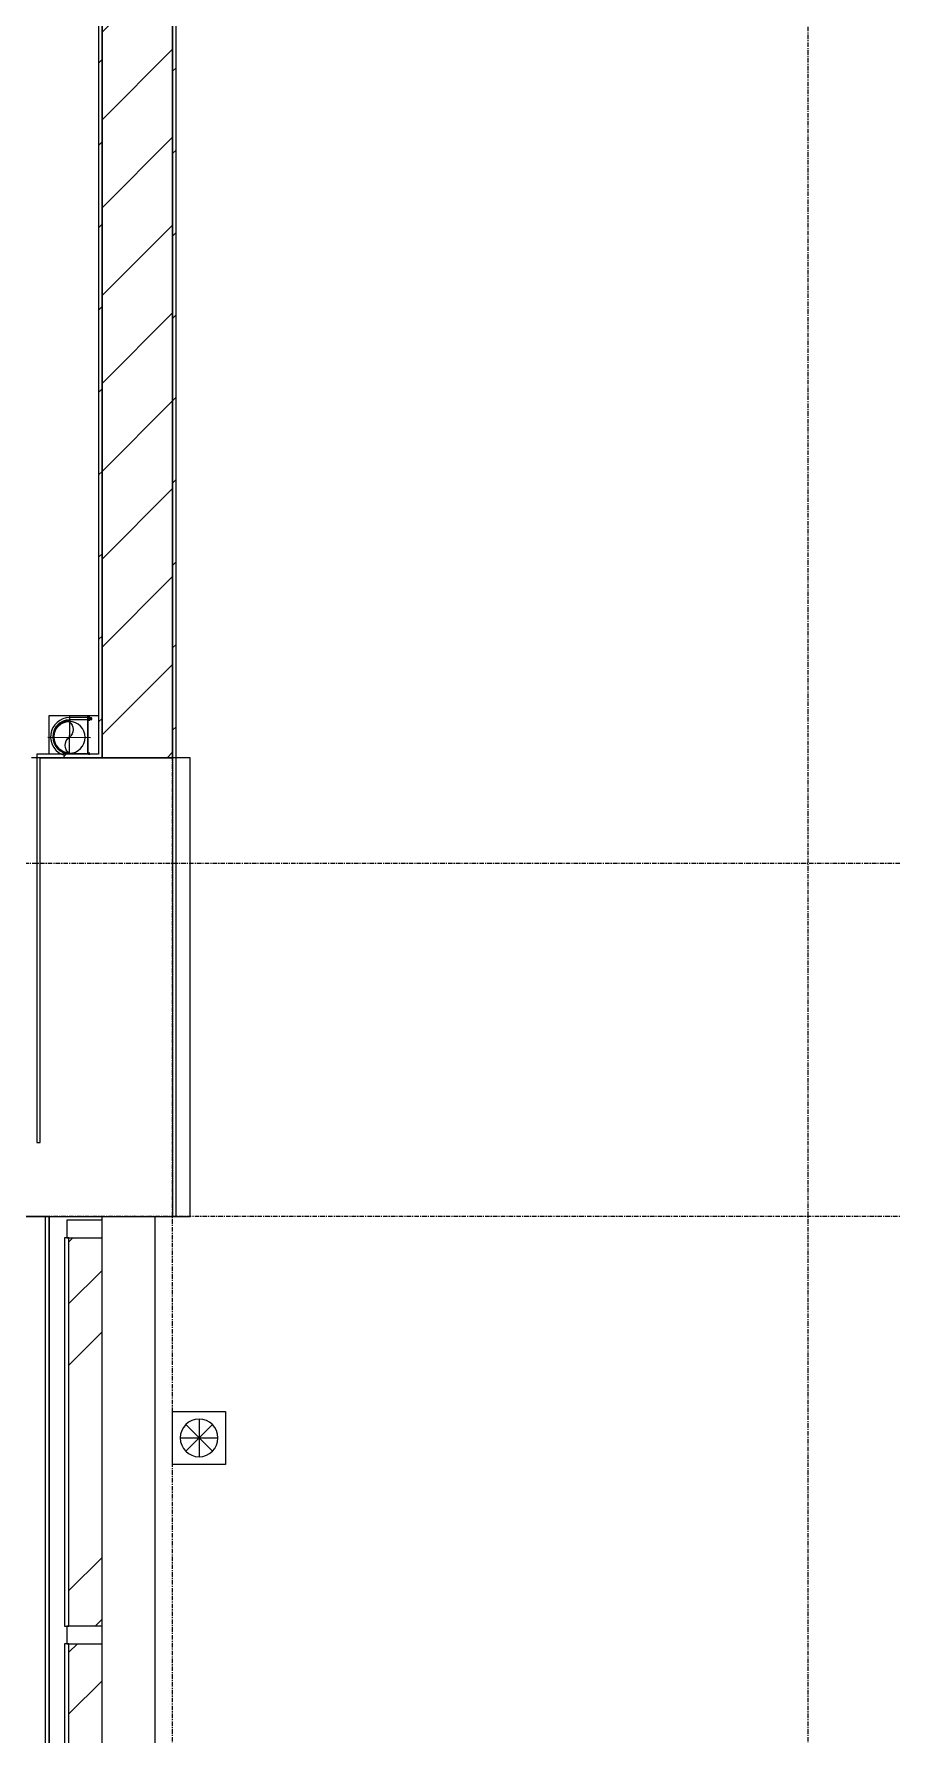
# Model space of a CAD drawing. Header units: millimetres. Extents: x 5357 to 201988, y -16345 to 109895.
# Drawn here: x 116060 to 118492, y 23068 to 27887 of the extents above; entities that cross this region are included whole.
import ezdxf

# ---------------------------------------------------------------- set-up
doc = ezdxf.new("R2010")
doc.units = ezdxf.units.MM
doc.linetypes.add('Grid Line', pattern=[22.225, 12.7, -3.175, 3.175, -3.175])
doc.linetypes.add('IMPORT-CENTER _3_', pattern=[10.16, 6.35, -1.27, 1.27, -1.27])
for name, color, linetype, lineweight in [('0-1', 7, 'Continuous', 5), ('A-CLNG', 13, 'Continuous', 9), ('A-DETL-GENF-6', 1, 'Continuous', 9), ('A-DETL-THIN', 151, 'Continuous', 9), ('A-FLOR', 192, 'Continuous', 9), ('A-GLAZ-CURT', 52, 'Continuous', 9), ('A-GLAZ-CWMG', 51, 'Continuous', 9), ('A-GLAZ-CWMG-1', 51, 'Continuous', 18), ('A-WALL', 113, 'Continuous', 9), ('A-WALL-4', 113, 'Continuous', 18), ('A-WALL-PATT-2', 53, 'Continuous', 9), ('A-WALL-PATT-3', 111, 'Continuous', 9), ('G-IMPT', 8, 'Continuous', 9), ('G-IMPT-2', 8, 'IMPORT-CENTER _3_', 9), ('I-WALL-1', 9, 'Continuous', 18), ('I-WALL-3', 2, 'Continuous', 18), ('L-SITE-WALL-1', 10, 'Continuous', 9), ('M-EQPM', 50, 'Continuous', 9), ('S-COLS-2', 9, 'Continuous', 18), ('S-GRID-1', 1, 'Grid Line', 9)]:
    doc.layers.add(name, color=color, linetype=linetype, lineweight=lineweight)
pattern_1 = [(45, (0, 0), (-116.67262, 116.67262), [])]

# ---------------------------------------------------------------- blocks, each defined once
blk = doc.blocks.new('NCV_TKTC_KET CAU_rvt-1-TKCS_MB SÂN ĐƯỜNG NỘI BỘ')
at = {"layer": 'L-SITE-WALL-1'}
for p, q in [((116103.2, 24536.9), (116172.6, 24536.9)), ((116172.6, 24536.9), (116252.6, 24536.9)), ((116252.6, 24536.9), (116302.6, 24536.9)), ((116302.6, 24536.9), (116396.1, 24536.9))]:
    blk.add_line(p, q, dxfattribs=at)
at = {"layer": 'S-COLS-2'}
for p, q in [((116502.6, 25836.9), (116052.6, 25836.9)), ((116502.6, 24536.9), (116502.6, 25836.9)), ((116052.6, 24536.9), (116100.9, 24536.9)), ((116103.2, 24536.9), (116502.6, 24536.9))]:
    blk.add_line(p, q, dxfattribs=at)
blk = doc.blocks.new('NCV_TKTC_TANG 1_rvt-1-TKCS_MB SÂN ĐƯỜNG NỘI BỘ')
at = {"layer": 'A-WALL-PATT-2'}
h = blk.add_hatch(dxfattribs=at)
h.set_pattern_fill('FP_2', color=256, style=0, pattern_type=2)
h.set_pattern_definition(pattern_1)
h.paths.add_polyline_path([(116252.6, 25836.9), (116252.6, 28836.9), (116242.6, 28836.9), (116242.6, 25836.9)])
h = blk.add_hatch(dxfattribs=at)
h.set_pattern_fill('FP_2', color=256, style=0, pattern_type=2)
h.set_pattern_definition(pattern_1)
h.paths.add_polyline_path([(116067.6, 25836.9), (116242.6, 25836.9), (116242.6, 25846.9), (116067.6, 25846.9)])
at = {"layer": 'I-WALL-1'}
for p, q in [((116242.6, 28826.9), (116242.6, 25846.9)), ((116252.6, 25836.9), (116252.6, 28836.9)), ((116242.6, 25846.9), (116067.6, 25846.9)), ((116067.6, 25846.9), (116067.6, 25836.9)), ((116067.6, 25836.9), (116067.6, 24746.9)), ((116077.6, 25836.9), (116242.6, 25836.9)), ((116077.6, 24746.9), (116077.6, 25836.9)), ((116242.6, 25836.9), (116252.6, 25836.9)), ((116067.6, 24746.9), (116077.6, 24746.9))]:
    blk.add_line(p, q, dxfattribs=at)
blk = doc.blocks.new('System Panel - Glazed-1453213-TKCS_MB SÂN ĐƯỜNG NỘI BỘ')
at = {"layer": 'A-GLAZ-CURT'}
for p, q in [((550, 6), (-550, 6)), ((-550, 6), (-550, -6)), ((550, -6), (550, 6)), ((-550, -6), (550, -6))]:
    blk.add_line(p, q, dxfattribs=at)
blk = doc.blocks.new('System Panel - Glazed-1286806-TKCS_MB SÂN ĐƯỜNG NỘI BỘ')
at = {"layer": 'A-GLAZ-CURT'}
for p, q in [((575, 6), (-575, 6)), ((-575, 6), (-575, -6)), ((575, -6), (575, 6)), ((-575, -6), (575, -6))]:
    blk.add_line(p, q, dxfattribs=at)
blk = doc.blocks.new('Rectangular Mullion - 50 x 100mm-1453209-TKCS_MB SÂN ĐƯỜNG NỘI BỘ')
at = {"layer": 'A-GLAZ-CWMG'}
blk.add_line((116252.6, 23376.9), (116252.6, 24476.9), dxfattribs=at)
blk = doc.blocks.new('Rectangular Mullion - 50 x 100mm-1286802-TKCS_MB SÂN ĐƯỜNG NỘI BỘ')
at = {"layer": 'A-GLAZ-CWMG'}
blk.add_line((116252.6, 22176.9), (116252.6, 23326.9), dxfattribs=at)
blk = doc.blocks.new('Rectangular Mullion - 50 x 100mm-1286811-TKCS_MB SÂN ĐƯỜNG NỘI BỘ')
at = {"layer": 'A-GLAZ-CWMG-1'}
for p, q in [((0, 0), (-50, 0)), ((-50, 0), (-50, -100)), ((0, -100), (0, 0)), ((-50, -100), (0, -100))]:
    blk.add_line(p, q, dxfattribs=at)
blk = doc.blocks.new('Rectangular Mullion - 50 x 100mm-1286804-TKCS_MB SÂN ĐƯỜNG NỘI BỘ')
at = {"layer": 'A-GLAZ-CWMG-1'}
for p, q in [((-25, 0), (25, 0)), ((-25, -100), (-25, 0)), ((25, 0), (25, -100)), ((25, -100), (-25, -100))]:
    blk.add_line(p, q, dxfattribs=at)
blk = doc.blocks.new('TKTC_XREF_251221_MB TANG 1 - TKTC_XREF_260130_MB TANG 1_dwg_FD-4202110-TKCS_MB SÂN ĐƯỜNG NỘI BỘ')
at = {"layer": 'G-IMPT'}
for p, q in [((0, 53.3), (0, -53.3)), ((53.3, 0), (-53.3, 0)), ((-37.7, 37.7), (37.7, -37.7)), ((37.7, 37.7), (-37.7, -37.7))]:
    blk.add_line(p, q, dxfattribs=at)
at = {"layer": 'G-IMPT', "flags": 128}
blk.add_lwpolyline([(-75, -75), (75, -75), (75, 75), (-75, 75)], close=True, dxfattribs=at)
at = {"layer": 'G-IMPT'}
blk.add_circle((0, 0), 53.3, dxfattribs=at)
blk = doc.blocks.new('TKTC_XREF_251221_MB TANG 1 - TKTC_XREF_260130_MB TANG 1_dwg_CUM U_DN100-V364-TKCS_MB SÂN ĐƯỜNG NỘI BỘ')
at = {"layer": 'G-IMPT'}
for p, q in [((-66.9, 62.1), (-71.7, 62.1)), ((-71.7, 59.2), (-66.9, 59.2)), ((-72.7, -60.7), (-72.7, -69.3)), ((-79.1, -63.4), (-79.1, -66.6)), ((-76.6, -63.4), (-76.6, -66.6)), ((-74.6, -63.4), (-74.6, -66.6)), ((-66.9, -62.1), (-71.7, -62.1)), ((-66.9, -67.9), (-71.7, -67.9)), ((-65, -69), (0, -69))]:
    blk.add_line(p, q, dxfattribs=at)
at = {"layer": 'G-IMPT', "flags": 128}
for points in [[(-65, 62.2), (-65, 57.3), (-66.9, 57.3), (-66.9, 59.2)], [(-65, 61), (0, 61), (0, 57)], [(-71.7, -70.8), (-66.9, -70.8), (-66.9, -59.2), (-71.7, -59.2)], [(-66.9, -59.2), (-66.9, -57.3), (-65, -57.3), (-65, -72.7), (-66.9, -72.7), (-66.9, -70.8)], [(-65, -61), (0, -61), (0, -57)], [(-72.7, -62.4), (-78.1, -62.4), (-78.1, -67.6), (-72.7, -67.6)]]:
    blk.add_lwpolyline(points, dxfattribs=at)
at = {"layer": 'G-IMPT'}
for centre, radius, start, end in [((-71.1, 60.7), 1.56, 112.61986, 247.38014), ((0, 0), 69, 270, 74.95922), ((0, 0), 61, 270, 90), ((0, 0), 57, 270, 90), ((-71.1, -60.7), 1.56, 112.61986, 247.38014), ((-78.1, -63.4), 0.96, 90, 180), ((-78.1, -66.6), 0.96, 180, 270), ((-67.9, -65), 4.8, 143.1301, 216.8699), ((-71.1, -69.3), 1.56, 112.61986, 247.38014)]:
    blk.add_arc(centre, radius, start, end, dxfattribs=at)
blk = doc.blocks.new('TKTC_XREF_251221_MB TANG 1 - TKTC_XREF_260130_MB TANG 1_dwg_$cc-V365-TKCS_MB SÂN ĐƯỜNG NỘI BỘ')
at = {"layer": 'G-IMPT'}
blk.add_circle((0, 0), 0.5, dxfattribs=at)
for centre, radius, start, end in [((0, 0), 0.5, 90, 270), ((0.188, 0.25), 0.313, 126.8699, 233.1301), ((-0.188, -0.25), 0.313, 306.8699, 53.1301)]:
    blk.add_arc(centre, radius, start, end, dxfattribs=at)
at = {"layer": 'G-IMPT-2'}
for p, q in [((-0.673, 0), (0.673, 0)), ((0, -0.673), (0, 0.527))]:
    blk.add_line(p, q, dxfattribs=at)
blk = doc.blocks.new('TKTC_XREF_251221_MB TANG 1 - TKTC_XREF_260130_MB TANG 1_dwg-4202109-TKCS_MB SÂN ĐƯỜNG NỘI BỘ')
at = {"layer": 'G-IMPT'}
blk.add_line((-87049.1, -376809.7), (-87049.1, -379859.7), dxfattribs=at)
at = {"layer": 'G-IMPT', "flags": 128}
for points in [[(-87049.1, -375499.7), (-87049.1, -375390.4), (-86939.2, -375390.4), (-86939.2, -375499.7)], [(-86939.2, -375499.7), (-86939.2, -375390.1), (-86908.7, -375390.1)]]:
    blk.add_lwpolyline(points, dxfattribs=at)
at = {"extrusion": (0, 0, -1), "xscale": 90.00000000005102, "yscale": 90.00000000005102, "zscale": -90.00000000005102, "rotation": 180.3740267799382}
blk.add_blockref('TKTC_XREF_251221_MB TANG 1 - TKTC_XREF_260130_MB TANG 1_dwg_$cc-V365-TKCS_MB SÂN ĐƯỜNG NỘI BỘ', (86992, -375452.3), dxfattribs=at)
at = {"xscale": 0.7894736842105242, "yscale": 0.7894736842105242, "zscale": 0.7894736842105242, "rotation": 180}
blk.add_blockref('TKTC_XREF_251221_MB TANG 1 - TKTC_XREF_260130_MB TANG 1_dwg_CUM U_DN100-V364-TKCS_MB SÂN ĐƯỜNG NỘI BỘ', (-86990.5, -375450.6), dxfattribs=at)
at = {"extrusion": (0, 0, -1), "zscale": -1}
blk.add_blockref('TKTC_XREF_251221_MB TANG 1 - TKTC_XREF_260130_MB TANG 1_dwg_FD-4202110-TKCS_MB SÂN ĐƯỜNG NỘI BỘ', (86624.2, -377436.7), dxfattribs=at)
blk = doc.blocks.new('TKTC_XREF_251221_MB TANG 1 - TKTC_XREF_251221_MB TANG 1-2038492-TKCS_MB SÂN ĐƯỜNG NỘI BỘ')
blk.add_blockref('TKTC_XREF_251221_MB TANG 1 - TKTC_XREF_260130_MB TANG 1_dwg-4202109-TKCS_MB SÂN ĐƯỜNG NỘI BỘ', (169499.1, 384109.7))

msp = doc.modelspace()

# ---------------------------------------------------------------- hatches: boundary and pattern name
at = {"layer": 'A-DETL-GENF-6'}
h = msp.add_hatch(dxfattribs=at)
h.set_pattern_fill('FP_10', color=256, style=0, pattern_type=2)
h.set_pattern_definition([(45, (0, 0), (-493.914, 493.914), []), (45, (174.6, 0), (0, 987.8282), []), (45, (-174.6, 0), (0, 987.8282), [])])
h.paths.add_polyline_path([(116158.6, 17685.2), (116252.6, 17685.2), (116252.6, 18526.9), (116158.6, 18526.9), (116158.6, 17896.9)])
h.paths.add_polyline_path([(116158.6, 18576.9), (116252.6, 18576.9), (116252.6, 19726.9), (116158.6, 19726.9), (116158.6, 18676.9)])
h.paths.add_polyline_path([(116158.6, 19776.9), (116252.6, 19776.9), (116252.6, 20926.9), (116158.6, 20926.9), (116158.6, 20888.2)])
h.paths.add_polyline_path([(116158.6, 20976.9), (116252.6, 20976.9), (116252.6, 21286.9), (116158.6, 21286.9), (116158.6, 20978)])
h.paths.add_polyline_path([(116202.6, 21486.9), (116202.6, 21496.9), (116252.6, 21496.9), (116252.6, 22126.9), (116158.6, 22126.9), (116158.6, 21486.9)])
h.paths.add_polyline_path([(116158.6, 22176.9), (116252.6, 22176.9), (116252.6, 23326.9), (116158.6, 23326.9), (116158.6, 23105.4)])
h.paths.add_polyline_path([(116172.6, 23376.9), (116252.6, 23376.9), (116252.6, 24476.9), (116158.6, 24476.9), (116158.6, 23376.9)])
h.paths.add_polyline_path([(123002.5, 78836.9), (124902.5, 78836.9), (124902.5, 78936.9), (123002.5, 78936.9)])
h.paths.add_polyline_path([(36828.6, 78836.9), (37902.6, 78836.9), (37902.6, 78936.9), (36002.6, 78936.9), (36002.6, 78836.9), (36103.5, 78836.9)])
at = {"layer": 'A-WALL-PATT-3'}
h = msp.add_hatch(dxfattribs=at)
h.set_pattern_fill('FP_1', color=256, style=0, pattern_type=2)
h.set_pattern_definition([(45, (0, 0), (-124.4508, 124.4508), [])])
h.paths.add_polyline_path([(116252.6, 25836.9), (116452.6, 25836.9), (116452.6, 28836.9), (116252.6, 28836.9), (116252.6, 26064.2)])
h.paths.add_polyline_path([(116252.6, 29036.9), (116452.6, 29036.9), (116452.6, 32237), (116252.6, 32237), (116252.6, 29707)])
h = msp.add_hatch(dxfattribs=at)
h.set_pattern_fill('FP_2', color=256, style=0, pattern_type=2)
h.set_pattern_definition(pattern_1)
h.paths.add_polyline_path([(116462.6, 25836.9), (116462.6, 32236.9), (116452.6, 32236.9), (116452.6, 25836.9), (116457.3, 25836.9)])

# ---------------------------------------------------------------- linework, layer by layer
at = {"layer": 'A-CLNG'}
msp.add_line((116402.6, 24536.9), (116402.6, 21496.9), dxfattribs=at)
at = {"layer": 'A-DETL-THIN'}
for p, q in [((116102.6, 24537.4), (111452.6, 24537.4)), ((111452.6, 24537.4), (116102.6, 24537.4)), ((116102.6, 20888.2), (116102.6, 24537.4)), ((116102.6, 24537.4), (116102.6, 17236.9))]:
    msp.add_line(p, q, dxfattribs=at)
at = {"layer": 'A-FLOR'}
for p, q in [((115052.9, 24536.9), (116092.6, 24536.9)), ((116252.6, 21496.9), (116252.6, 24536.9))]:
    msp.add_line(p, q, dxfattribs=at)
at = {"layer": 'A-WALL'}
for p, q in [((116092.6, 20893.5), (116092.6, 24534.8)), ((116102.6, 24536.9), (116102.6, 21486.9))]:
    msp.add_line(p, q, dxfattribs=at)
at = {"layer": 'A-WALL-4'}
for p, q in [((116252.6, 28836.9), (116252.6, 25836.9)), ((116452.6, 25836.9), (116452.6, 28836.9)), ((116252.6, 25836.9), (116452.6, 25836.9))]:
    msp.add_line(p, q, dxfattribs=at)
at = {"layer": 'I-WALL-3'}
for p, q in [((116452.6, 33546.9), (116452.6, 24536.8)), ((116462.6, 24536.8), (116462.6, 33536.9))]:
    msp.add_line(p, q, dxfattribs=at)
at = {"layer": 'S-GRID-1'}
for p, q in [((116452.6, 20960.6), (116452.6, 80482.7)), ((118252.6, 20960.6), (118252.6, 80482.7)), ((128757.8, 25536.9), (32145.8, 25536.9)), ((131551.8, 24536.9), (29351.8, 24536.9))]:
    msp.add_line(p, q, dxfattribs=at)

# ---------------------------------------------------------------- block references
at = {"layer": '0-1'}
for name in ['NCV_TKTC_KET CAU_rvt-1-TKCS_MB SÂN ĐƯỜNG NỘI BỘ', 'NCV_TKTC_TANG 1_rvt-1-TKCS_MB SÂN ĐƯỜNG NỘI BỘ']:
    msp.add_blockref(name, (0, 0), dxfattribs=at)
at = {"layer": 'A-GLAZ-CURT', "rotation": 269.9999999999998}
for name, p in [('System Panel - Glazed-1453213-TKCS_MB SÂN ĐƯỜNG NỘI BỘ', (116152.6, 23926.9)), ('System Panel - Glazed-1286806-TKCS_MB SÂN ĐƯỜNG NỘI BỘ', (116152.6, 22751.9))]:
    msp.add_blockref(name, p, dxfattribs=at)
at = {"layer": 'A-GLAZ-CWMG', "rotation": 89.99999999999986}
msp.add_blockref('Rectangular Mullion - 50 x 100mm-1286811-TKCS_MB SÂN ĐƯỜNG NỘI BỘ', (116152.6, 24526.9), dxfattribs=at)
at = {"layer": 'A-GLAZ-CWMG'}
for name in ['Rectangular Mullion - 50 x 100mm-1453209-TKCS_MB SÂN ĐƯỜNG NỘI BỘ', 'Rectangular Mullion - 50 x 100mm-1286802-TKCS_MB SÂN ĐƯỜNG NỘI BỘ']:
    msp.add_blockref(name, (0, 0), dxfattribs=at)
at = {"layer": 'A-GLAZ-CWMG', "extrusion": (0, 0, -1), "rotation": 270.0000000000002}
msp.add_blockref('Rectangular Mullion - 50 x 100mm-1286804-TKCS_MB SÂN ĐƯỜNG NỘI BỘ', (-116152.6, 23351.9), dxfattribs=at)
at = {"layer": 'M-EQPM'}
msp.add_blockref('TKTC_XREF_251221_MB TANG 1 - TKTC_XREF_251221_MB TANG 1-2038492-TKCS_MB SÂN ĐƯỜNG NỘI BỘ', (33652.6, 17236.9), dxfattribs=at)

doc.saveas('drawing.dxf')
